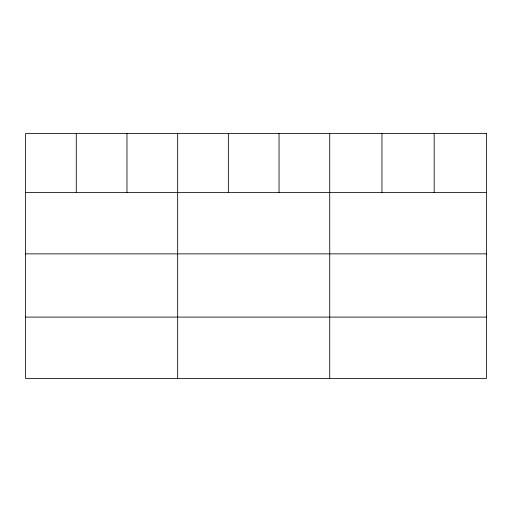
<?xml version="1.0" encoding="UTF-8"?>
<svg xmlns="http://www.w3.org/2000/svg" width="512" height="512" viewBox="0 0 512 512"><rect width="100%" height="100%" fill="white"/><g stroke="black" fill="none" stroke-linecap="round" stroke-linejoin="round"><path stroke-width="0.77" d="M25.6 192.48L486.4 192.48M25.6 253.862L486.4 253.862M25.6 317.101L486.4 317.101M434.176 133.517L434.176 192.48M381.952 133.517L381.952 192.48M329.728 133.517L329.728 378.483M279.04 133.517L279.04 192.48M228.352 133.517L228.352 192.48M177.664 133.517L177.664 378.483M126.976 133.517L126.976 192.48M76.288 133.517L76.288 192.48M486.4 133.517L25.6 133.517L25.6 378.483L486.4 378.483L486.4 133.517"/></g></svg>
